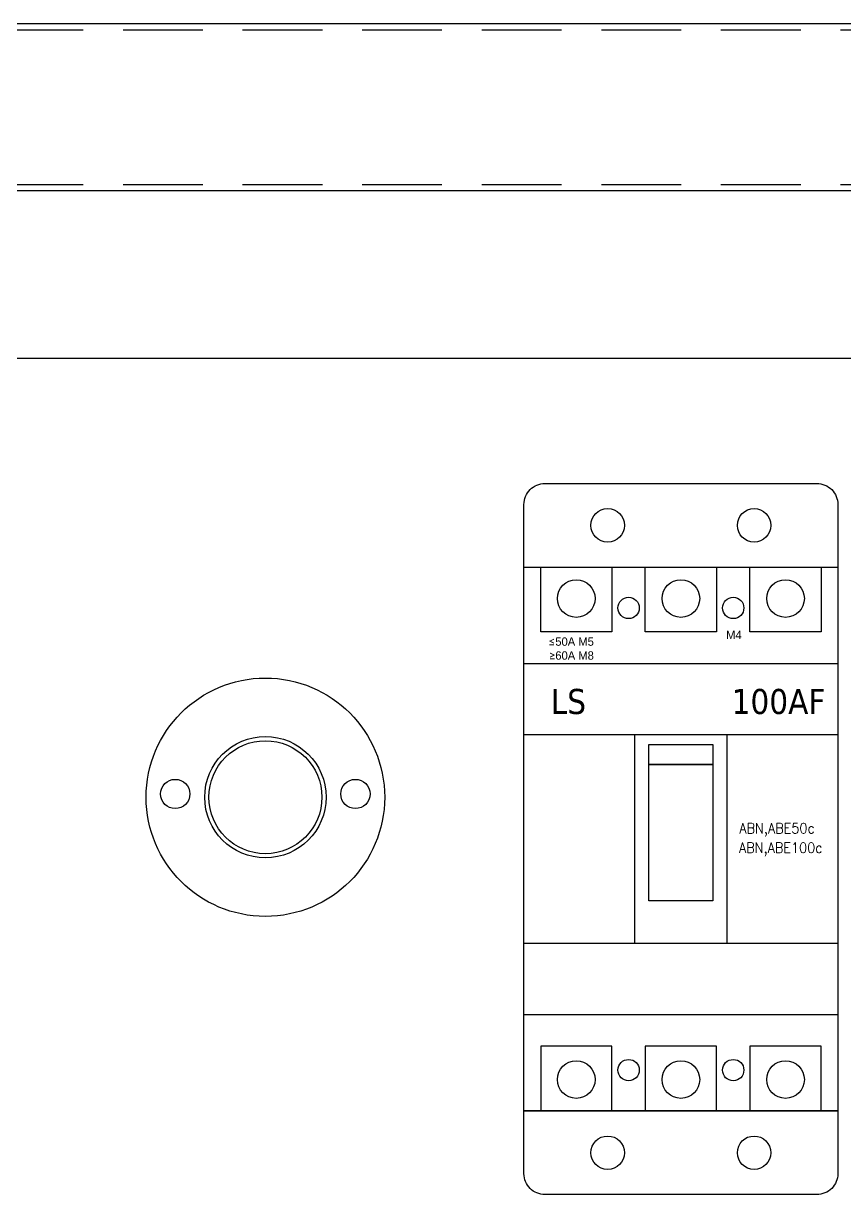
# Model space of a CAD drawing. Header units: millimetres. Extents: x -208796 to -83323, y 30910 to 103951.
# Drawn here: x -110682.9 to -110486.7, y 39790.4 to 40070.4 of the extents above; entities that cross this region are included whole.
import ezdxf

# ---------------------------------------------------------------- set-up
doc = ezdxf.new("R2010")
doc.units = ezdxf.units.MM
doc.header["$LTSCALE"] = 3
doc.linetypes.add('HIDDEN', pattern=[9.525, 6.35, -3.175])
for name, color, linetype in [('@.DM. NÉT CHÍNH', 7, 'Continuous'), ('@.VISIBLE', 7, 'Continuous'), ('TEXT', 7, 'Continuous')]:
    doc.layers.add(name, color=color, linetype=linetype)
doc.styles.add('HW_Standard', font='complex.shx', dxfattribs={"width": 0.9})
doc.styles.add('STYLE1', font='', dxfattribs={"height": 20})
doc.styles.add('Tahoma (Input Text)', font='tahoma.ttf')
doc.styles.get('STYLE1').set_extended_font_data('.VnTeknicalH')

# ---------------------------------------------------------------- blocks, each defined once
blk = doc.blocks.new('*U134')
for p, q in [((1104.45, -3300.06), (1104.45, -3295.25)), ((1104.45, -3295.25), (1119.7, -3295.25)), ((1104.45, -3295.25), (1119.7, -3295.25)), ((1104.45, -3332.63), (1104.45, -3295.25)), ((1119.7, -3295.25), (1119.7, -3300.06)), ((1119.7, -3295.25), (1119.7, -3332.63)), ((1119.7, -3300.06), (1104.45, -3300.06)), ((1119.7, -3332.63), (1104.45, -3332.63))]:
    blk.add_line(p, q)
for points in [[(1074.58, -3252.87), (1149.58, -3252.87), (1149.58, -3382.87), (1074.58, -3382.87)], [(1074.58, -3275.87), (1149.58, -3275.87), (1149.58, -3359.87), (1074.58, -3359.87)]]:
    blk.add_lwpolyline(points, close=True)
at = {"color": 3}
blk.add_lwpolyline([(1074.58, -3292.87), (1149.58, -3292.87), (1149.58, -3342.87), (1074.58, -3342.87)], close=True, dxfattribs=at)
for centre in [(1099.58, -3262.62), (1124.58, -3262.62), (1099.58, -3373.12), (1124.58, -3373.12)]:
    blk.add_circle(centre, 2.55, dxfattribs=at)
at = {"layer": 'TEXT'}
for p, q in [((1101.08, -3342.87), (1101.08, -3292.87)), ((1104.45, -3295.25), (1119.7, -3295.25)), ((1104.45, -3332.63), (1104.45, -3295.25)), ((1119.7, -3295.25), (1119.7, -3332.63)), ((1123.08, -3292.87), (1123.08, -3342.87)), ((1104.45, -3300.06), (1119.7, -3300.06)), ((1119.7, -3332.63), (1104.45, -3332.63))]:
    blk.add_line(p, q, dxfattribs=at)
at = {"layer": 'TEXT', "color": 1}
for points in [[(1078.58, -3252.87), (1095.58, -3252.87), (1095.58, -3268.37), (1078.58, -3268.37)], [(1103.58, -3252.87), (1120.58, -3252.87), (1120.58, -3268.37), (1103.58, -3268.37)], [(1128.58, -3252.87), (1145.58, -3252.87), (1145.58, -3268.37), (1128.58, -3268.37)], [(1078.58, -3382.87), (1095.58, -3382.87), (1095.58, -3367.37), (1078.58, -3367.37)], [(1103.58, -3382.87), (1120.58, -3382.87), (1120.58, -3367.37), (1103.58, -3367.37)], [(1128.58, -3382.87), (1145.58, -3382.87), (1145.58, -3367.37), (1128.58, -3367.37)]]:
    blk.add_lwpolyline(points, close=True, dxfattribs=at)
for centre in [(1087.08, -3260.37), (1112.08, -3260.37), (1137.08, -3260.37), (1087.08, -3375.37), (1112.08, -3375.37), (1137.08, -3375.37)]:
    blk.add_circle(centre, 4.5, dxfattribs=at)
at = {"color": 251, "style": 'HW_Standard', "width": 0.9}
for s, p in [('ABN,ABE50c', (1126.04, -3316.54)), ('ABN,ABE100c', (1125.96, -3321.2))]:
    blk.add_text(s, height=2.5, dxfattribs=at).set_placement(p)
at = {"color": 7, "insert": (1080.52, -3269.66), "char_height": 2, "attachment_point": 1, "style": 'STYLE1'}
blk.add_mtext_dynamic_manual_height_columns('{\\fCandara|b0|i0|c0|p34;\\C256;≤}50A M5\\P{\\fCandara|b0|i0|c0|p34;\\C256;≥}60A M8', width=27.7918, gutter_width=7.5, heights=[0], dxfattribs=at)
at = {"color": 251, "insert": (1122.89, -3268.06), "char_height": 2, "attachment_point": 1, "style": 'STYLE1'}
blk.add_mtext_dynamic_manual_height_columns('M4', width=27.7918, gutter_width=7.5, heights=[0], dxfattribs=at)
at = {"layer": 'TEXT', "char_height": 6, "attachment_point": 1, "style": 'Tahoma (Input Text)'}
for s, insert in [('LS', (1080.98, -3281.98)), ('100AF', (1124.2, -3281.98))]:
    blk.add_mtext_dynamic_manual_height_columns(s, width=11.0147, gutter_width=1, heights=[0], dxfattribs=dict(at, insert=insert))
blk = doc.blocks.new('*U135')
at = {"layer": '@.VISIBLE'}
for p, q in [((0, 75), (0, 0)), ((130, 75), (130, 0))]:
    blk.add_line(p, q, dxfattribs=at)
blk.add_lwpolyline([(150, 70), (150, 5, -0.414214), (145, 0), (-15, 0, -0.414214), (-20, 5), (-20, 70, -0.414214), (-15, 75), (145, 75, -0.414214)], format="xyb", close=True, dxfattribs=at)
at = {"layer": '@.VISIBLE', "color": 2}
for centre in [(-10, 55), (140, 55), (-10, 20), (140, 20)]:
    blk.add_circle(centre, 4, dxfattribs=at)

msp = doc.modelspace()

# ---------------------------------------------------------------- linework, layer by layer
msp.add_lwpolyline([(-110891.33, 39990.38), (-110448.33, 39990.38), (-110448.33, 40030.38), (-110891.33, 40030.38)], close=True)
for centre, radius in [((-110625.07, 39885.38), 28.5), ((-110625.07, 39885.38), 14.5), ((-110625.07, 39885.38), 13.5), ((-110646.61, 39886.15), 3.5), ((-110603.57, 39886.15), 3.5)]:
    msp.add_circle(centre, radius)
at = {"layer": '@.DM. NÉT CHÍNH', "color": 6, "linetype": 'HIDDEN'}
for p, q in [((-110944.83, 40068.88), (-110354.83, 40068.88)), ((-110944.83, 40031.88), (-110354.83, 40031.88))]:
    msp.add_line(p, q, dxfattribs=at)
at = {"layer": '@.DM. NÉT CHÍNH', "color": 6}
msp.add_lwpolyline([(-110944.83, 40070.38), (-110354.83, 40070.38), (-110354.83, 40030.38), (-110944.83, 40030.38)], close=True, dxfattribs=at)

# ---------------------------------------------------------------- block references
msp.add_blockref('*U134', (-111637.87, 43193.25))
at = {"layer": '@.VISIBLE', "rotation": 90}
msp.add_blockref('*U135', (-110488.29, 39810.38), dxfattribs=at)

doc.saveas('drawing.dxf')
